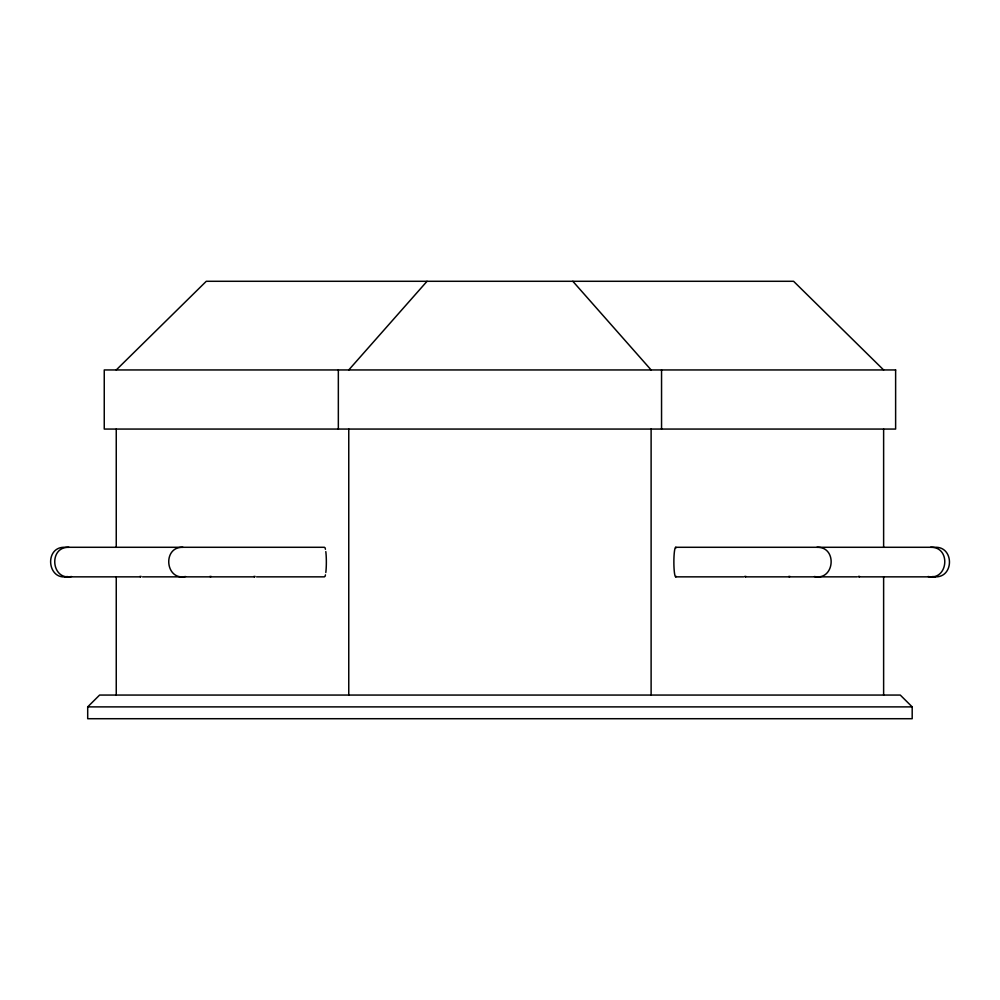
<?xml version="1.0" encoding="UTF-8"?>
<svg xmlns="http://www.w3.org/2000/svg" width="1000" height="1000" viewBox="0 0 1000 1000"><rect width="100%" height="100%" fill="white"/><g stroke="black" fill="none" stroke-linecap="round" stroke-linejoin="round"><path stroke-width="1.5" d="M348.762 369.95L427.038 281.288M87.7 706.888L99.6 695.062L900.275 695.062L912.188 706.888L912.188 718.713L87.7 718.713L87.7 706.888L912.188 706.888M116.25 369.95L206.287 281.288L793.587 281.288L883.625 369.95M68.925 547.288C48.175 546.6 51.225 580.962 71.475 576.512M182.925 547.288C162.162 546.6 165.225 580.962 185.475 576.512M324.513 547.288L64.812 547.288C44.05 546.6 47.112 580.962 67.362 576.512M859.013 576.85L935.188 576.85C954.212 577.575 954.212 546.55 935.188 547.288L675.713 547.288M64.812 576.85L140.512 576.85M142.562 576.85L254.513 576.85M256.55 576.85L324.513 576.85M675.713 576.85L743.675 576.85M745.362 576.85L857.312 576.85M930.612 547.288C951.363 546.6 948.3 580.962 928.05 576.512M816.963 547.288C837.712 546.6 834.663 580.962 814.412 576.512M932.638 576.512L935.188 576.85M572.837 281.288L651.112 369.95M883.625 429.062L883.625 547.288M883.625 576.85L883.625 695.062M661.55 369.95L661.55 429.062M651.112 429.062L651.112 695.062M348.762 429.062L348.762 695.062M338.338 369.95L338.338 429.062M116.25 429.062L116.25 547.288M116.25 576.85L116.25 695.062M140.988 576.337A14.775 1.837 -90 0 1 140.037 576.337M210.987 576.337A14.775 1.837 -90 0 1 210.037 576.337M789.825 576.337A14.775 1.837 -90 0 1 788.888 576.337M859.488 576.337A14.775 1.837 -90 0 1 858.538 576.337M676.188 576.337A14.775 1.837 -90 0 1 673.875 562.062A14.775 1.837 -90 0 1 676.188 547.788M745.837 576.337A14.775 1.837 -90 0 1 744.887 576.337M254.988 576.337A14.775 1.837 -90 0 1 254.025 576.337M324.988 547.788A14.775 1.837 -90 0 1 325.438 549.275M325.812 551.613A14.775 1.837 -90 0 1 325.812 572.513M325.438 574.862A14.775 1.837 -90 0 1 324.988 576.337M895.625 369.95L104.25 369.95L104.25 429.062L895.625 429.062L895.625 369.95"/></g></svg>
